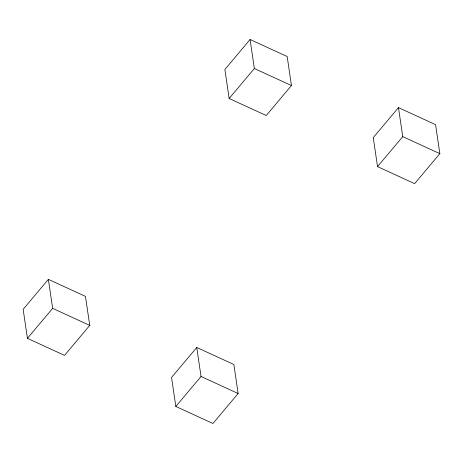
<?xml version="1.0" encoding="UTF-8"?>
<svg xmlns="http://www.w3.org/2000/svg" width="463" height="463" viewBox="0 0 463 463"><rect width="100%" height="100%" fill="white"/><g stroke="black" fill="none" stroke-linecap="round" stroke-linejoin="round"><path stroke-width="0.69" d="M48.366 279.363L23.15 309.342L27.433 338.349L64.531 355.381L89.747 325.396L85.464 296.389L48.366 279.363L52.649 308.37L27.433 338.349M250.078 39.511L224.862 69.491L229.144 98.497L266.242 115.53L291.459 85.545L287.176 56.538L250.078 39.511L254.361 68.518L229.144 98.497M196.758 347.47L171.541 377.455L175.824 406.462L212.922 423.489L238.138 393.509L233.856 364.503L196.758 347.47L201.04 376.483L175.824 406.462M398.469 107.619L373.253 137.604L377.536 166.611L414.634 183.637L439.85 153.658L435.567 124.651L398.469 107.619L402.752 136.631L377.536 166.611M254.361 68.518L291.459 85.545M402.752 136.631L439.85 153.658M52.649 308.37L89.747 325.396M201.04 376.483L238.138 393.509"/></g></svg>
